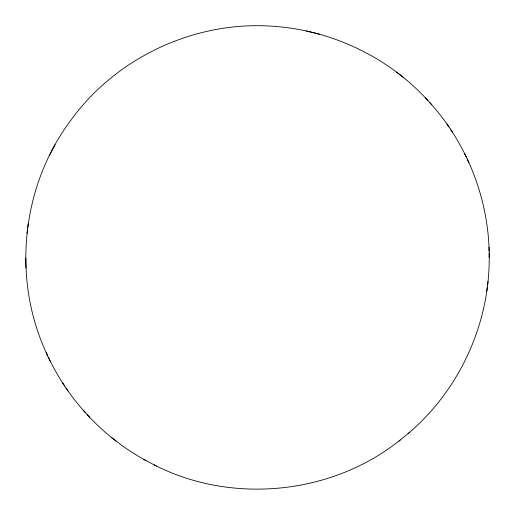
<?xml version="1.0" encoding="UTF-8"?>
<svg xmlns="http://www.w3.org/2000/svg" width="515" height="515" viewBox="0 0 515 515"><rect width="100%" height="100%" fill="white"/><g stroke="black" fill="none" stroke-linecap="round" stroke-linejoin="round"><path stroke-width="0.77" d="M47.805 356.052C11.974 281.802 20.529 188.645 69.422 122.229C114.356 58.556 193.138 21.128 270.871 26.13C330.141 29.516 387.795 56.521 427.817 100.451M489.16 253.464C490.84 321.618 460.159 389.63 408.086 433.598M27.005 233.54L27.482 229.793M27.746 227.611L28.216 223.896M487.518 285.252L487.995 281.499M486.778 291.142L487.254 287.428M55.086 144.625L49.614 155.163M154.146 464.878C231.975 504.771 332.046 494.76 400.284 439.971M398.938 441.085L409.58 432.362M319.545 34.241L306.129 30.958M87.177 414.594C104.03 433.057 124.089 448.604 146.003 460.584M143.531 459.309L156.476 466.075M403.586 77.643L396.383 72.016M111.407 437.402L116.133 441.085M429.413 102.202C467.704 144.103 489.366 200.625 489.231 257.358M46.131 352.518C56.026 374.489 69.28 395.005 85.548 412.798M425.454 97.863L431.815 104.828M83.147 410.172L89.546 417.182M446.904 123.993L448.977 127.096M450.322 129.053L452.415 132.194M66.023 387.943L68.089 391.052M62.585 382.851L64.678 385.986M464.569 153.464L466.23 156.985M467.195 158.987L468.869 162.528M48.764 358.054L50.431 361.575M25.769 257.938L25.995 268.173M489.012 247.155L489.083 251.069"/></g></svg>
